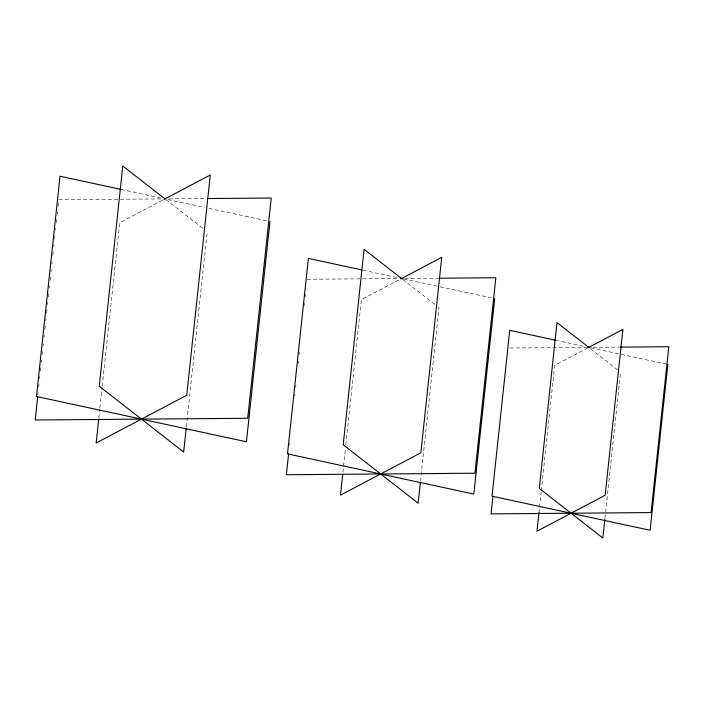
<?xml version="1.0" encoding="UTF-8"?>
<svg xmlns="http://www.w3.org/2000/svg" width="704" height="704" viewBox="0 0 704 704"><rect width="100%" height="100%" fill="white"/><g stroke="black" fill="none" stroke-linecap="round" stroke-linejoin="round"><path stroke-width="0.53" stroke-dasharray="3.52 2.64" d="M37.884 394.918L38.113 392.744M38.694 387.288L39.046 384.014M39.626 378.567L39.864 376.385M40.445 370.938L40.797 367.664M41.378 362.208L41.606 360.034M42.187 354.578L42.539 351.305M43.12 345.858L43.358 343.675M44.053 337.137L44.29 334.954M44.871 329.498L45.223 326.234M45.804 320.778L46.033 318.595M46.622 313.148L46.966 309.874M47.555 304.427L47.784 302.245M48.365 296.789L48.717 293.524M49.298 288.068L49.535 285.886M50.116 280.438L50.468 277.165M51.049 271.709L51.278 269.535M51.867 264.079L52.096 261.897M52.791 255.358L53.143 252.085M53.724 246.638L53.962 244.455M54.542 238.999L54.894 235.734M55.475 230.278L55.704 228.096M56.294 222.649L56.637 219.375M57.226 213.928L57.455 211.746M58.036 206.29L58.626 200.842M98.842 417.921L99.774 409.2M99.898 408.109L102.106 387.394M102.221 386.302L119.706 222.746L163.064 199.901M186.34 426.941L207.196 231.766M289.52 445.262L289.749 443.071M294.774 396.123L295.002 393.932M295.706 387.385L295.935 385.202M298.267 363.361L298.505 361.178M299.2 354.622L299.438 352.44M304.454 305.483L304.691 303.301M305.386 296.754L305.624 294.571M342.918 472.217L345.374 449.284M345.84 444.919L361.363 299.684L399.133 279.787M420.455 481.316L439.006 307.692L436.418 305.677M538.947 512.653L539.414 508.288M539.528 507.197L541.156 491.92M541.279 490.829L554.69 365.35L587.347 348.137M604.947 518.355L620.567 372.143M58.74 199.751L162.8 198.906M169.374 198.854L205.515 198.554M307.252 279.277L399.353 278.529M404.835 278.485L437.73 278.221M509.872 348.022L586.599 347.398M593.173 347.345L619.476 347.134M121.07 189.411L161.779 198.194M168.203 199.584L204.626 207.434M208.912 208.358L267.828 221.065M363 270.195L397.267 277.587M403.691 278.978L439.032 286.598M440.097 286.827L491.498 297.915M555.676 340.234L584.514 346.456M590.929 347.838L667.841 364.426M590.506 348.718L618.851 370.806M402.838 279.523L435.565 305.008M165.854 199.558L202.893 228.413"/><path stroke-width="1.06" d="M37.646 397.1L35.2 419.998L247.702 418.273L271.242 198.026L207.706 198.537M98.727 419.012L96.166 443.001L186.736 395.278L210.276 175.023L164.023 199.39M186.226 428.032L183.656 452.021L99.246 386.258L122.786 166.003L164.991 198.889M269.966 221.522L246.426 441.778L36.476 396.493L60.016 176.246L121.07 189.411M288.587 453.992L286.37 474.742L474.954 473.211L495.845 277.746L438.83 278.212M342.69 474.399L340.472 495.15L420.851 452.804L441.742 257.338L401.069 278.766M420.332 482.407L418.114 503.158L343.209 444.796L364.091 249.33L401.984 278.846M494.71 298.602L473.818 494.067L287.496 453.886L308.387 258.421L361.926 269.966M492.923 496.426L491.058 513.885L651.077 512.582L668.8 346.729L620.576 347.125M538.947 512.653L536.958 531.203L605.167 495.264L622.89 329.41L588.306 347.635M604.833 519.446L602.844 537.997L539.282 488.47L557.005 322.617L588.79 347.38M667.841 364.426L650.118 530.279L492.017 496.188L509.74 330.334L555.676 340.234M400.453 278.52L402.644 278.502M587.69 347.389L589.882 347.371M400.479 278.282L402.618 278.74"/></g></svg>
